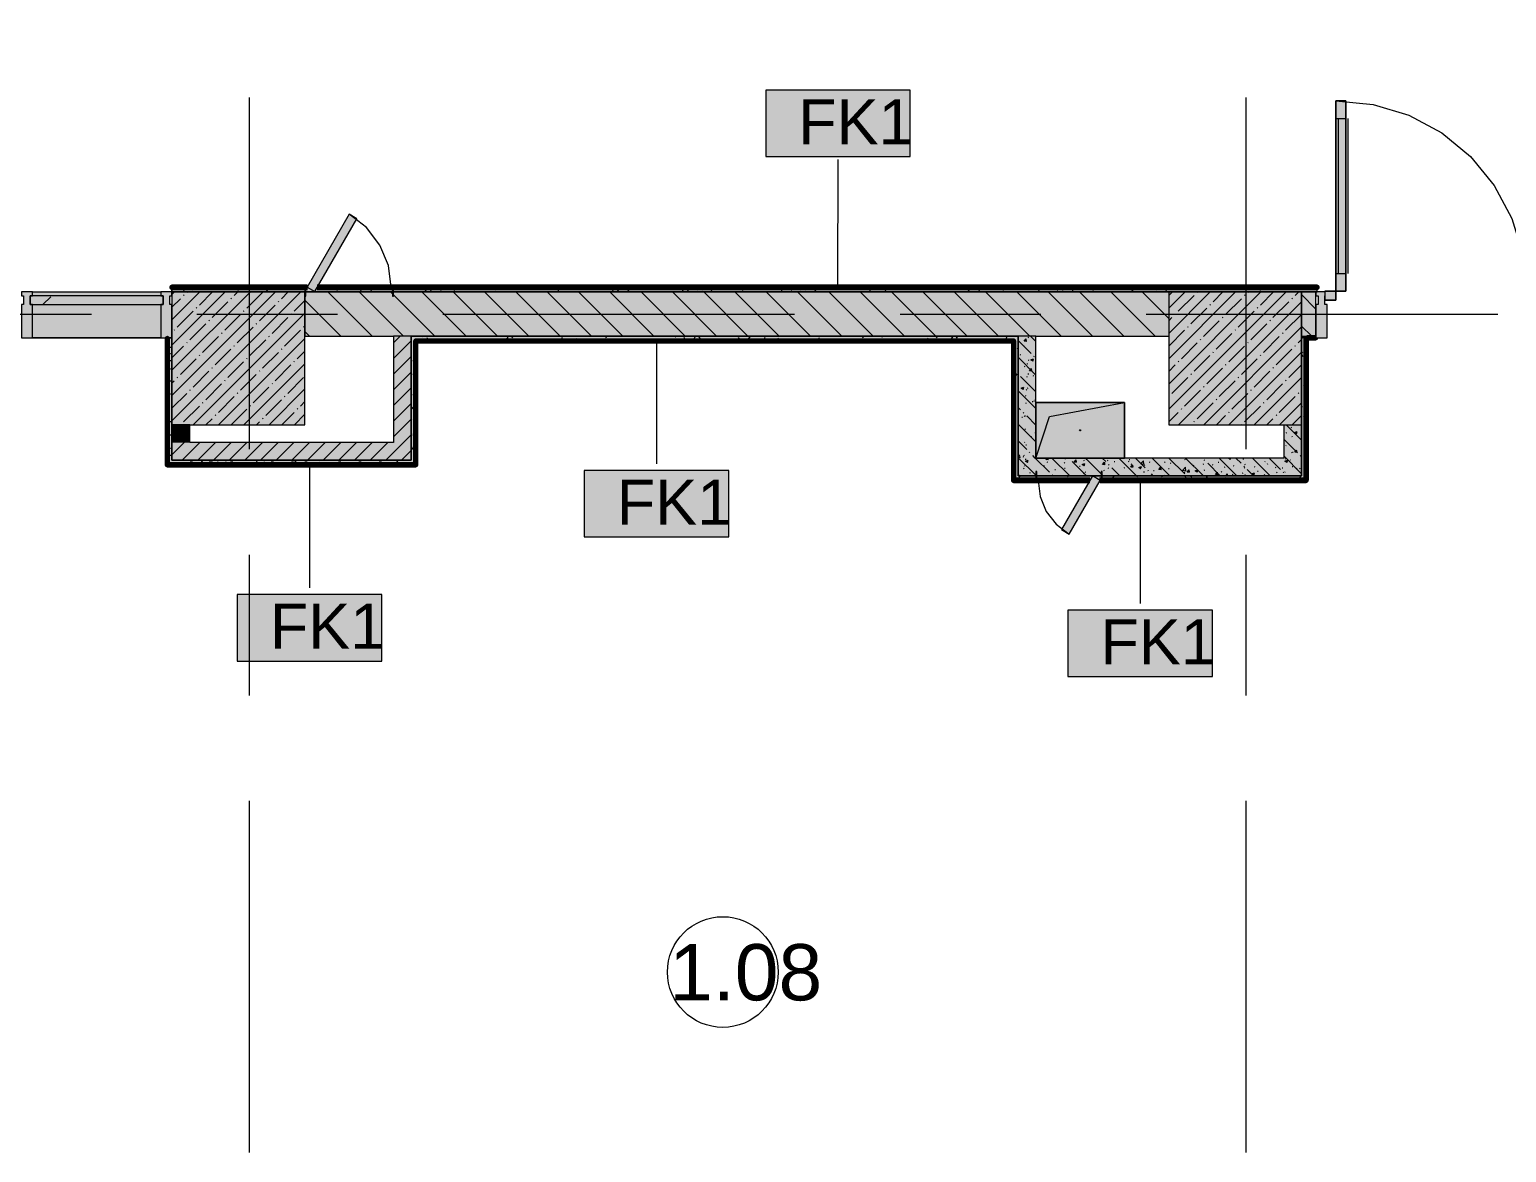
# Model space of a CAD drawing. Header units: millimetres. Extents: x -3817 to 677485, y -22715 to 103890.
# Drawn here: x 7260 to 13928, y 5926 to 10996 of the extents above; entities that cross this region are included whole.
import ezdxf

# ---------------------------------------------------------------- set-up
doc = ezdxf.new("R2010")
doc.units = ezdxf.units.MM
doc.layers.add('PDF _Геометрия', color=7, linetype='Continuous', true_color=0x1d1d1d)
doc.layers.add('PDF _Сплошная заливка', color=7, linetype='Continuous', true_color=0xffffff)
doc.layers.add('PDF _Текст', color=7, linetype='Continuous')
doc.styles.add('PDF GOST-Common', font='arial.ttf')

msp = doc.modelspace()

# ---------------------------------------------------------------- hatches: boundary and pattern name
at = {"layer": 'PDF _Сплошная заливка', "transparency": 33554559}
for color, points in [(1, [(9616.8, 10971.4), (9618.3, 10971.4), (9618.3, 10971.5), (9603.3, 10971.5), (9603.3, 10971.4)]), (1, [(9943.7, 10946.7), (9943.7, 10947.3), (9943.6, 10947.3), (9943.6, 10947.4), (9943.7, 10947.4), (9943.7, 10955.2), (9943.6, 10955.2), (9943.6, 10955.3), (9943.7, 10955.3), (9943.7, 10962.3), (9943.6, 10962.3), (9943.6, 10962.4), (9943.7, 10962.4), (9943.7, 10969.2), (9943.6, 10969.2), (9943.6, 10946.7)]), (1, [(13001.5, 10995.8), (13009.5, 10995.8), (13009.5, 10995.9), (12997.4, 10995.9), (12997.4, 10995.8)]), (1, [(13133, 10971.4), (13146.2, 10971.4), (13146.2, 10971.6), (13122, 10971.6), (13122, 10971.4)]), (256, [(13158.3, 9814.4), (13203.3, 9814.4), (13203.3, 10674.3), (13158.3, 10674.3), (13158.3, 10383.6)]), (256, [(7263.3, 9604.4), (7273.3, 9604.4), (7273.3, 9754.3), (7263.3, 9754.3), (7263.3, 9794.3), (7273.3, 9794.3), (7273.3, 9811.3), (7223.3, 9811.3), (7223.3, 9794.3), (7233.3, 9794.3), (7233.3, 9754.3), (7223.3, 9754.3), (7223.3, 9604.4), (7233.3, 9604.4)]), (256, [(7863.3, 9604.4), (7903.3, 9604.4), (7903.3, 9754.3), (7893.3, 9754.3), (7893.3, 9794.3), (7903.3, 9794.3), (7903.3, 9811.3), (7853.3, 9811.3), (7853.3, 9794.3), (7863.3, 9794.3), (7863.3, 9754.3), (7853.3, 9754.3), (7853.3, 9604.4)]), (256, [(8503.3, 9211.3), (8503.3, 9811.3), (7903.3, 9811.3), (7903.3, 9211.3), (8023.7, 9211.3)]), (256, [(12503.3, 9211.3), (13003.3, 9211.3), (13003.3, 9811.3), (12403.3, 9811.3), (12403.3, 9211.3)]), (256, [(13118.3, 9604.4), (13118.3, 9754.3), (13108.3, 9754.3), (13108.3, 9811.3), (13068.3, 9811.3), (13068.3, 9794.3), (13078.3, 9794.3), (13078.3, 9754.3), (13068.3, 9754.3), (13068.3, 9604.4), (13073.3, 9604.4)]), (256, [(7853.3, 9754.3), (7863.3, 9754.3), (7863.3, 9794.3), (7263.3, 9794.3), (7263.3, 9754.3), (7273.3, 9754.3)]), (256, [(11702.3, 9591.3), (11723.3, 9591.3), (11723.3, 9611.4), (8983.3, 9611.4), (8983.3, 9591.3), (11645.3, 9591.3)]), (256, [(11703.3, 8961.4), (11723.3, 8961.4), (11723.3, 9591.3), (11703.3, 9591.3), (11703.3, 8981.4)]), (256, [(12203.3, 9061.3), (12203.3, 9311.4), (11803.3, 9311.4), (11803.3, 9061.3), (12099.8, 9061.3)]), (256, [(8903.3, 9051.3), (8903.3, 9131.3), (7903.3, 9131.3), (7903.3, 9051.3), (8503.3, 9051.3)]), (256, [(8886.6, 9031.3), (8983.3, 9031.3), (8983.3, 9051.3), (7883.3, 9051.3), (7883.3, 9031.3), (8503.3, 9031.3)]), (256, [(12503.3, 8981.4), (12923.3, 8981.4), (12923.3, 9061.3), (11723.3, 9061.3), (11723.3, 8981.4), (11803.3, 8981.4), (11803.3, 9000.3), (11808.3, 9000.3), (11808.3, 8981.4), (12098.3, 8981.4), (12099.8, 9000.3), (12103.3, 9000.3), (12103.3, 8981.4), (12403.3, 8981.4)]), (256, [(12098.3, 8960.3), (12103.3, 8961.4), (12103.3, 9000.3), (12098.3, 9000.3), (12098.3, 8961.1)])]:
    msp.add_hatch(color=color, dxfattribs=at).paths.add_polyline_path(points)
h = msp.add_hatch(color=1, dxfattribs=at)
h.paths.add_polyline_path([(9856.8, 10944.8), (9856.8, 10951.9), (9856.6, 10951.9), (9856.6, 10944.8)], flags=0)
h.paths.add_polyline_path([(9856.8, 10952), (9856.8, 10959), (9856.6, 10959), (9856.6, 10952)], flags=0)
h.paths.add_polyline_path([(9856.6, 10959.1), (9856.8, 10959.1), (9856.8, 10966), (9856.6, 10966), (9856.6, 10965.4)], flags=0)
h = msp.add_hatch(color=1, dxfattribs=at)
h.paths.add_polyline_path([(9945, 10948.2), (9945.2, 10948.2), (9945.2, 10955.2), (9945, 10955.2)], flags=0)
h.paths.add_polyline_path([(9945, 10955.3), (9945.2, 10955.3), (9945.2, 10962.3), (9945, 10962.3), (9945, 10956.6)], flags=0)
h.paths.add_polyline_path([(9945, 10962.4), (9945.2, 10962.4), (9945.2, 10969.2), (9945, 10969.2), (9945, 10965.4)], flags=0)
h = msp.add_hatch(color=256, dxfattribs=at)
h.paths.add_polyline_path([(7903.3, 9811.9), (8503.3, 9811.9), (8503.3, 9831.8), (7903.3, 9831.8)], flags=0)
h.paths.add_polyline_path([(12503.3, 9811.9), (13073.3, 9811.9), (13073.3, 9831.8), (8903.3, 9831.8), (8903.3, 9811.9), (12403.3, 9811.9)], flags=0)
h.paths.add_polyline_path([(8508.3, 9811.9), (8898.3, 9811.9), (8898.3, 9831.8), (8559, 9831.8), (8547.9, 9812.7), (8513.3, 9831.8), (8508.3, 9831.8)], flags=0)
h = msp.add_hatch(color=256, dxfattribs=at)
h.paths.add_polyline_path([(8508.3, 9611.4), (12403.3, 9611.4), (12403.3, 9811.3), (8903.3, 9811.3), (8903.3, 9792.7), (8898.3, 9792.7), (8898.3, 9811.3), (8508.3, 9809.3), (8508.3, 9808.9)], flags=0)
h.paths.add_polyline_path([(8508.3, 9611.4), (8508.3, 9792.7), (8503.3, 9792.7), (8503.3, 9611.4)], flags=0)
h = msp.add_hatch(color=256, dxfattribs=at)
h.paths.add_polyline_path([(16453.3, 9611.4), (16903.3, 9611.4), (16903.3, 9811.3), (16073.3, 9811.3), (16073.3, 9611.4), (16373.3, 9611.4)], flags=0)
h.paths.add_polyline_path([(14508.3, 9611.4), (14973.3, 9611.4), (14973.3, 9811.3), (14508.3, 9811.3)], flags=0)
h.paths.add_polyline_path([(13068.3, 9611.4), (13068.3, 9811.3), (13003.3, 9811.3), (13003.3, 9611.4)], flags=0)
h = msp.add_hatch(color=256, dxfattribs=at)
h.paths.add_polyline_path([(14418.3, 9774.4), (14468.3, 9774.4), (14468.3, 9814.4), (14418.3, 9814.4), (14418.3, 9807.5)], flags=0)
h.paths.add_polyline_path([(13118.3, 9774.4), (13158.3, 9774.4), (13158.3, 9814.4), (13108.3, 9814.4), (13108.3, 9774.4)], flags=0)
h = msp.add_hatch(color=256, dxfattribs=at)
h.paths.add_polyline_path([(12503.3, 8961.4), (13023.3, 8961.4), (13023.3, 8981.4), (12103.3, 8981.4), (12103.3, 8961.4), (12403.3, 8961.4)], flags=0)
h.paths.add_polyline_path([(11803.3, 8961.4), (11803.3, 8981.4), (11723.3, 8981.4), (11723.3, 8961.4)], flags=0)
h.paths.add_polyline_path([(11808.3, 8961.4), (12047.7, 8961.4), (12058.6, 8980.3), (12093.3, 8961.4), (12098.3, 8961.4), (12098.3, 8981.4), (11808.3, 8981.4), (11808.3, 8962.7)], flags=0)

# ---------------------------------------------------------------- linework, layer by layer
at = {"layer": 'PDF _Геометрия', "color": 253, "lineweight": 9, "true_color": 0xaaaaaa}
for points in [[(8253.3, 9101), (8253.3, 10688.5)], [(12753.3, 9101), (12753.3, 10688.5)], [(13158.3, 9814.4), (13158.3, 10674.3), (13326, 10657.8), (13487.4, 10608.9), (13636.1, 10529.4), (13766.4, 10422.5), (13873.3, 10292.1), (13952.8, 10143.5), (14001.7, 9982.1), (14018.3, 9814.4), (14031.9, 9917.9), (14071.9, 10014.4), (14135.4, 10097.2), (14218.3, 10160.8), (14314.7, 10200.7), (14418.3, 10214.3), (14418.3, 9814.4)], [(13158.3, 10594.3), (13203.3, 10594.3)], [(13168.3, 10594.3), (13168.3, 9894.4)], [(13212.3, 10594.3), (13212.3, 9894.4)], [(8893.3, 9832.7), (8880.3, 9931.1), (8842.4, 10022.7), (8782, 10101.4), (8703.3, 10161.8)], [(13158.3, 9894.4), (13203.3, 9894.4)], [(13108.3, 9811.3), (13108.3, 9814.4), (13158.3, 9814.4), (13158.3, 9774.4), (13108.3, 9774.4)], [(5951.9, 9711.4), (7539.4, 9711.4)], [(8015.6, 9711.4), (8650.6, 9711.4)], [(9126.9, 9711.4), (10714.4, 9711.4)], [(11190.6, 9711.4), (11825.6, 9711.4)], [(12301.9, 9711.4), (13889.4, 9711.4)], [(11813.3, 8960.3), (11822.8, 8887.9), (11850.8, 8820.4), (11895.3, 8762.4), (11953.3, 8717.9)], [(8253.3, 7989.8), (8253.3, 8624.8)], [(12753.3, 7989.8), (12753.3, 8624.8)], [(8253.3, 5926), (8253.3, 7513.5)], [(12753.3, 5926), (12753.3, 7513.5)]]:
    msp.add_lwpolyline(points, dxfattribs=at)
at = {"layer": 'PDF _Геометрия', "color": 7, "lineweight": 9}
for points in [[(11236.8, 10722.8), (10583.7, 10722.8), (10583.7, 10422.8), (11236.8, 10422.8)], [(7853.3, 9794.3), (7273.3, 9794.3), (7273.3, 9811.3), (7853.3, 9811.3)], [(13003.3, 9811.3), (12403.3, 9811.3), (12403.3, 9211.3), (13003.3, 9211.3)], [(7853.3, 9604.4), (7273.3, 9604.4), (7273.3, 9754.3), (7853.3, 9754.3)], [(12203.3, 9311.4), (12203.3, 9061.3), (11803.3, 9061.3), (11803.3, 9311.4)], [(12203.3, 9311.4), (11803.3, 9311.4), (11803.3, 9061.3), (12203.3, 9061.3)], [(10417.7, 9004.9), (9764.5, 9004.9), (9764.5, 8704.9), (10417.7, 8704.9)], [(8851.1, 8444.9), (8198, 8444.9), (8198, 8144.9), (8851.1, 8144.9)], [(12601, 8374.9), (11947.9, 8374.9), (11947.9, 8074.9), (12601, 8074.9)]]:
    msp.add_lwpolyline(points, close=True, dxfattribs=at)
at = {"layer": 'PDF _Геометрия', "color": 253, "lineweight": 9, "true_color": 0xaaaaaa}
for points in [[(13203.3, 9814.4), (13158.3, 9814.4), (13158.3, 10674.3), (13203.3, 10674.3), (13203.3, 9814.4), (13203.3, 10674.3), (13158.3, 10674.3), (13158.3, 9814.4)], [(13158.3, 9814.4), (13158.3, 9774.4), (13108.3, 9774.4), (13158.3, 9774.4), (13158.3, 9814.4), (13108.3, 9814.4), (13108.3, 9811.3), (13108.3, 9814.4)]]:
    msp.add_lwpolyline(points, close=True, dxfattribs=at)
at = {"layer": 'PDF _Геометрия', "color": 7, "lineweight": 9}
for points in [[(10910.2, 9832.1), (10910.3, 10408.9)], [(7273.3, 9811.3), (7853.3, 9811.3)], [(8503.3, 9811.3), (7903.3, 9811.3), (7903.3, 9211.3), (8503.3, 9211.3), (8503.3, 9811.3)], [(7320.6, 9754.3), (7355.8, 9789.5)], [(7273.3, 9604.4), (7853.3, 9604.4)], [(8983.3, 9611.4), (8903.3, 9611.4)], [(11803.3, 9611.4), (11723.3, 9611.4)], [(9003.3, 9591.3), (11702.3, 9591.3)], [(9003.3, 9031.3), (9003.3, 9590.3)], [(10091.1, 9590.9), (10091.1, 9035)], [(11703.3, 9591.3), (11703.3, 9578.3), (11703.3, 8961.4)], [(11803.3, 9061.3), (11865.8, 9248.9), (12203.3, 9311.4)], [(8524.5, 9030.8), (8524.5, 8475)], [(12274.5, 8960.8), (12274.5, 8405)]]:
    msp.add_lwpolyline(points, dxfattribs=at)
at = {"layer": 'PDF _Геометрия', "color": 253, "lineweight": 13, "true_color": 0xaaaaaa}
for points in [[(8703.3, 10161.8), (8513.3, 9832.7), (8547.9, 9812.7), (8737.9, 10141.8)], [(8508.3, 9792.7), (8508.3, 9832.7), (8503.3, 9832.7), (8503.3, 9792.7)], [(8898.3, 9792.7), (8903.3, 9792.7), (8903.3, 9832.7), (8898.3, 9832.7)], [(13158.3, 9814.4), (13108.3, 9814.4), (13108.3, 9774.4), (13158.3, 9774.4)], [(11808.3, 9000.3), (11803.3, 9000.3), (11803.3, 8960.3), (11808.3, 8960.3)], [(11953.3, 8717.9), (12093.3, 8960.3), (12058.6, 8980.3), (11918.6, 8737.9)], [(12098.3, 9000.3), (12098.3, 8960.3), (12103.3, 8960.3), (12103.3, 9000.3)]]:
    msp.add_lwpolyline(points, close=True, dxfattribs=at)
at = {"layer": 'PDF _Геометрия', "color": 7, "lineweight": 20}
for points in [[(7223.3, 9794.3), (7233.3, 9794.3), (7233.3, 9754.3), (7223.3, 9754.3), (7223.3, 9604.4), (7273.3, 9604.4), (7273.3, 9754.3), (7263.3, 9754.3), (7263.3, 9794.3), (7273.3, 9794.3), (7273.3, 9811.3), (7223.3, 9811.3)], [(7863.3, 9794.3), (7863.3, 9754.3), (7853.3, 9754.3), (7853.3, 9604.4), (7903.3, 9604.4), (7903.3, 9754.3), (7893.3, 9754.3), (7893.3, 9794.3), (7903.3, 9794.3), (7903.3, 9811.3), (7853.3, 9811.3), (7853.3, 9794.3)], [(7863.3, 9794.3), (7263.3, 9794.3), (7263.3, 9754.3), (7863.3, 9754.3)]]:
    msp.add_lwpolyline(points, close=True, dxfattribs=at)
at = {"layer": 'PDF _Геометрия', "color": 231, "lineweight": 70, "true_color": 0xff80c0}
for points in [[(8513.3, 9832.7), (7903.3, 9832.7), (7903.3, 9831.7), (8503.3, 9831.7)], [(8508.3, 9831.7), (8515, 9831.7)], [(8558.9, 9831.7), (8898.3, 9831.7)], [(8903.3, 9831.7), (13073.3, 9831.6), (13073.3, 9832.6), (8559.5, 9832.7)], [(9003.3, 9031.3), (7883.3, 9031.3), (7883.3, 9601.3), (7882.3, 9601.3), (7882.3, 9031.3), (7882.3, 9030.4), (9003.3, 9030.4), (9004.3, 9030.4), (9004.3, 9590.3), (11702.3, 9590.3), (11702.3, 8961.4), (11702.3, 8960.3), (12047.1, 8960.3)], [(12093.3, 8960.3), (13023.3, 8960.3), (13024.3, 8960.3), (13024.3, 9601.3), (13023.3, 9601.3), (13023.3, 8961.4), (12103.3, 8961.4)], [(11803.3, 8961.4), (11703.3, 8961.4)], [(12047.7, 8961.4), (11808.3, 8961.4)], [(12098.3, 8961.4), (12091.5, 8961.4)]]:
    msp.add_lwpolyline(points, dxfattribs=at)
at = {"layer": 'PDF _Геометрия', "color": 9, "lineweight": 9, "true_color": 0xc0c0c0}
for points in [[(8503.3, 9831.8), (7903.3, 9831.8), (7903.3, 9811.9), (8503.3, 9811.9)], [(7903.3, 9811.9), (7903.3, 9831.8)], [(8514.8, 9831.8), (8508.3, 9831.8)], [(8508.3, 9811.9), (8898.3, 9811.9)], [(8898.3, 9811.3), (8508.3, 9811.3)], [(8898.3, 9831.8), (8559, 9831.8)], [(8903.3, 9811.9), (13073.3, 9811.9), (13073.3, 9831.8), (8903.3, 9831.8)], [(12503.3, 9811.3), (8903.3, 9811.3)], [(8503.3, 9792.7), (8503.3, 9611.4), (8903.3, 9611.4), (8903.3, 9131.3), (7983.3, 9131.3), (7983.3, 9211.3), (7903.3, 9211.3), (7903.3, 9131.3), (7903.3, 9051.3), (8903.3, 9051.3), (8983.3, 9051.3), (8983.3, 9591.3), (8983.3, 9611.4), (11723.3, 9611.4), (11723.3, 9591.3), (11723.3, 8981.4), (11803.3, 8981.4), (11723.3, 8981.4), (11723.3, 9061.3), (11723.3, 9611.4), (8983.3, 9611.4), (8983.3, 9051.3), (7903.3, 9051.3), (7903.3, 9604.4), (7883.3, 9604.4), (7883.3, 9051.3), (7883.3, 9031.3), (8983.3, 9031.3), (9003.3, 9031.3)], [(12923.3, 9211.3), (12923.3, 9061.3), (11803.3, 9061.3), (11803.3, 9611.4), (12403.3, 9611.4)], [(12103.3, 8961.4), (13023.3, 8961.4), (13023.3, 8981.4), (13023.3, 9604.4), (13003.3, 9604.4), (13003.3, 8981.4), (12103.3, 8981.4), (12923.3, 8981.4), (13003.3, 8981.4), (13003.3, 9311.4)], [(11703.3, 8961.4), (11723.3, 8961.4), (11803.3, 8961.4)], [(11808.3, 8961.4), (12047.7, 8961.4)], [(12091.5, 8961.4), (12098.3, 8961.4)]]:
    msp.add_lwpolyline(points, dxfattribs=at)
at = {"layer": 'PDF _Геометрия', "lineweight": 9}
for points in [[(7903.3, 9799.4), (7915.2, 9811.3)], [(7903.3, 9685.4), (8029.2, 9811.3)], [(7903.3, 9571.4), (8143.3, 9811.3)], [(7903.3, 9457.3), (8257.3, 9811.3)], [(7903.3, 9343.3), (8371.4, 9811.3)], [(7903.3, 9229.2), (8485.4, 9811.3)], [(7970.1, 9809.3), (7972.2, 9811.3)], [(8027.1, 9752.2), (8086.2, 9811.3)], [(8183.9, 9795), (8200.3, 9811.3)], [(8241, 9738), (8312.2, 9809.3)], [(8397.8, 9780.7), (8428.4, 9811.3)], [(8806.7, 9611.4), (8606.7, 9811.3)], [(8948.1, 9611.4), (8748.1, 9811.3)], [(8898.3, 9802.7), (8889.6, 9811.3)], [(9231, 9611.4), (9031, 9811.3)], [(9372.4, 9611.4), (9172.4, 9811.3)], [(9513.8, 9611.4), (9313.8, 9811.3)], [(9655.2, 9611.4), (9455.2, 9811.3)], [(9796.7, 9611.4), (9596.7, 9811.3)], [(9938.1, 9611.4), (9738.1, 9811.3)], [(10079.5, 9611.4), (9879.5, 9811.3)], [(10220.9, 9611.4), (10020.9, 9811.3)], [(10362.4, 9611.4), (10162.4, 9811.3)], [(10503.8, 9611.4), (10303.8, 9811.3)], [(10645.2, 9611.4), (10445.2, 9811.3)], [(10786.6, 9611.4), (10586.6, 9811.3)], [(10928, 9611.4), (10728, 9811.3)], [(11069.5, 9611.4), (10869.5, 9811.3)], [(11210.9, 9611.4), (11010.9, 9811.3)], [(11352.3, 9611.4), (11152.3, 9811.3)], [(11493.7, 9611.4), (11293.7, 9811.3)], [(11635.1, 9611.4), (11435.1, 9811.3)], [(11776.6, 9611.4), (11576.6, 9811.3)], [(11918, 9611.4), (11718, 9811.3)], [(12059.4, 9611.4), (11859.4, 9811.3)], [(12200.8, 9611.4), (12000.8, 9811.3)], [(12342.3, 9611.4), (12142.3, 9811.3)], [(12403.3, 9691.8), (12283.7, 9811.3)], [(12403.3, 9737.5), (12477.1, 9811.3)], [(12403.3, 9623.4), (12591.2, 9811.3)], [(12403.3, 9509.4), (12705.2, 9811.3)], [(12403.3, 9395.3), (12819.3, 9811.3)], [(12403.3, 9281.3), (12933.3, 9811.3)], [(12403.3, 9794.5), (12420.1, 9811.3)], [(12532.1, 9809.3), (12534.2, 9811.3)], [(12603.4, 9766.5), (12648.2, 9811.3)], [(12760.2, 9809.3), (12762.3, 9811.3)], [(12817.2, 9752.2), (12876.3, 9811.3)], [(12974, 9795), (12990.4, 9811.3)], [(7903.3, 9742.4), (7941.6, 9780.7)], [(7955.8, 9795), (7958.2, 9797.4)], [(8012.9, 9738), (8015.2, 9740.4)], [(8084.2, 9695.2), (8155.4, 9766.5)], [(8169.7, 9780.7), (8172.1, 9783.1)], [(8298, 9681), (8369.3, 9752.2)], [(8383.5, 9766.5), (8385.9, 9768.9)], [(8454.8, 9723.7), (8503.3, 9772.2)], [(8665.3, 9611.4), (8503.3, 9773.4)], [(9089.6, 9611.4), (8903.3, 9797.7)], [(12446.5, 9723.7), (12517.8, 9795)], [(12447.4, 9211.3), (13003.3, 9767.2)], [(12503.6, 9666.7), (12574.8, 9738)], [(12589.1, 9752.2), (12591.5, 9754.6)], [(12660.4, 9709.5), (12731.7, 9780.7)], [(12745.9, 9795), (12748.3, 9797.4)], [(12802.9, 9738), (12805.3, 9740.4)], [(12874.2, 9695.2), (12945.5, 9766.5)], [(12959.8, 9780.7), (12962.1, 9783.1)], [(13068.3, 9733.9), (13003.3, 9798.9)], [(7927.3, 9652.4), (7998.6, 9723.7)], [(7999.5, 9211.3), (8503.3, 9715.2)], [(8069.9, 9681), (8072.3, 9683.3)], [(8141.2, 9638.2), (8212.5, 9709.5)], [(8226.7, 9723.7), (8229.1, 9726.1)], [(8283.7, 9666.7), (8286.1, 9669.1)], [(8355, 9623.9), (8426.3, 9695.2)], [(8440.6, 9709.5), (8442.9, 9711.8)], [(12403.3, 9680.5), (12418, 9695.2)], [(12432.3, 9709.5), (12434.6, 9711.8)], [(12560.6, 9609.7), (12631.9, 9681)], [(12646.1, 9695.2), (12648.5, 9697.6)], [(12717.4, 9652.4), (12788.7, 9723.7)], [(12860, 9681), (12862.3, 9683.3)], [(12931.2, 9638.2), (13002.5, 9709.5)], [(7913.1, 9638.2), (7915.4, 9640.6)], [(7984.4, 9595.4), (8055.6, 9666.7)], [(8041.4, 9538.4), (8112.7, 9609.7)], [(8126.9, 9623.9), (8129.3, 9626.3)], [(8198.2, 9581.2), (8269.5, 9652.4)], [(8340.8, 9609.7), (8343.1, 9612)], [(8412, 9566.9), (8483.3, 9638.2)], [(8497.6, 9652.4), (8499.9, 9654.8)], [(8523.9, 9611.4), (8503.3, 9632)], [(8903.3, 9581.4), (8933.2, 9611.4)], [(12403.8, 9566.9), (12475, 9638.2)], [(12489.3, 9652.4), (12491.7, 9654.8)], [(12561.4, 9211.3), (13003.3, 9653.2)], [(12617.6, 9552.7), (12688.9, 9623.9)], [(12703.1, 9638.2), (12705.5, 9640.6)], [(12774.4, 9595.4), (12845.7, 9666.7)], [(12831.4, 9538.4), (12902.7, 9609.7)], [(12917, 9623.9), (12919.4, 9626.3)], [(13049.4, 9611.4), (13003.3, 9657.4)], [(7903.3, 9514.3), (7955.8, 9566.9)], [(7970.1, 9581.2), (7972.5, 9583.5)], [(8098.4, 9481.4), (8169.7, 9552.7)], [(8113.5, 9211.3), (8503.3, 9601.1)], [(8183.9, 9566.9), (8186.3, 9569.3)], [(8255.2, 9524.1), (8326.5, 9595.4)], [(8312.2, 9467.1), (8383.5, 9538.4)], [(8397.8, 9552.7), (8400.2, 9555)], [(8469.1, 9509.9), (8503.3, 9544.1)], [(8903.3, 9510.7), (8983.3, 9590.7)], [(12460.8, 9509.9), (12532.1, 9581.2)], [(12546.3, 9595.4), (12548.7, 9597.8)], [(12603.4, 9538.4), (12605.7, 9540.8)], [(12674.6, 9495.6), (12745.9, 9566.9)], [(12675.5, 9211.3), (13003.3, 9539.1)], [(12760.2, 9581.2), (12762.5, 9583.5)], [(12888.5, 9481.4), (12959.8, 9552.7)], [(12974, 9566.9), (12976.4, 9569.3)], [(12988.3, 9581.2), (13003.3, 9596.2)], [(7941.6, 9438.6), (8012.9, 9509.9)], [(8027.1, 9524.1), (8029.5, 9526.5)], [(8084.2, 9467.1), (8086.5, 9469.5)], [(8155.4, 9424.3), (8226.7, 9495.6)], [(8227.6, 9211.3), (8503.3, 9487.1)], [(8241, 9509.9), (8243.3, 9512.3)], [(8369.3, 9410.1), (8440.6, 9481.4)], [(8454.8, 9495.6), (8457.2, 9498)], [(8903.3, 9440), (8983.3, 9520)], [(12403.3, 9452.4), (12432.3, 9481.4)], [(12446.5, 9495.6), (12448.9, 9498)], [(12517.8, 9452.9), (12589.1, 9524.1)], [(12660.4, 9481.4), (12662.7, 9483.7)], [(12731.7, 9438.6), (12802.9, 9509.9)], [(12817.2, 9524.1), (12819.6, 9526.5)], [(12874.2, 9467.1), (12876.6, 9469.5)], [(12945.5, 9424.3), (13003.3, 9482.1)], [(7903.3, 9400.3), (7913.1, 9410.1)], [(7927.3, 9424.3), (7929.7, 9426.7)], [(7998.6, 9381.6), (8069.9, 9452.9)], [(8141.2, 9410.1), (8143.5, 9412.5)], [(8212.5, 9367.3), (8283.7, 9438.6)], [(8298, 9452.9), (8300.4, 9455.2)], [(8426.3, 9353.1), (8497.6, 9424.3)], [(8903.3, 9369.3), (8983.3, 9449.3)], [(12418, 9353.1), (12489.3, 9424.3)], [(12503.6, 9438.6), (12505.9, 9441)], [(12574.8, 9395.8), (12646.1, 9467.1)], [(12631.9, 9338.8), (12703.1, 9410.1)], [(12717.4, 9424.3), (12719.8, 9426.7)], [(12788.7, 9381.6), (12860, 9452.9)], [(12789.5, 9211.3), (13003.3, 9425.1)], [(12931.2, 9410.1), (12933.6, 9412.5)], [(7903.3, 9286.2), (7970.1, 9353.1)], [(7984.4, 9367.3), (7986.7, 9369.7)], [(8055.6, 9324.6), (8126.9, 9395.8)], [(8112.7, 9267.5), (8183.9, 9338.8)], [(8198.2, 9353.1), (8200.6, 9355.4)], [(8269.5, 9310.3), (8340.8, 9381.6)], [(8341.6, 9211.3), (8503.3, 9373)], [(8355, 9395.8), (8357.4, 9398.2)], [(8412, 9338.8), (8414.4, 9341.2)], [(8903.3, 9298.6), (8983.3, 9378.6)], [(12403.8, 9338.8), (12406.1, 9341.2)], [(12475, 9296), (12546.3, 9367.3)], [(12560.6, 9381.6), (12563, 9383.9)], [(12688.9, 9281.8), (12760.2, 9353.1)], [(12774.4, 9367.3), (12776.8, 9369.7)], [(12845.7, 9324.6), (12917, 9395.8)], [(12902.7, 9267.5), (12974, 9338.8)], [(12988.3, 9353.1), (12990.6, 9355.4)], [(13002.5, 9367.3), (13003.3, 9368.1)], [(7955.8, 9224.8), (8027.1, 9296)], [(8041.4, 9310.3), (8043.8, 9312.7)], [(8170.5, 9211.3), (8241, 9281.8)], [(8255.2, 9296), (8257.6, 9298.4)], [(8326.5, 9253.3), (8397.8, 9324.6)], [(8469.1, 9281.8), (8471.4, 9284.2)], [(8483.3, 9296), (8503.3, 9316)], [(8903.3, 9227.8), (8983.3, 9307.8)], [(12460.8, 9281.8), (12463.2, 9284.2)], [(12532.1, 9239), (12603.4, 9310.3)], [(12617.6, 9324.6), (12620, 9326.9)], [(12674.6, 9267.5), (12677, 9269.9)], [(12745.9, 9224.8), (12817.2, 9296)], [(12831.4, 9310.3), (12833.8, 9312.7)], [(12903.6, 9211.3), (13003.3, 9311)], [(7903.3, 9147.1), (7967.5, 9211.3)], [(7942.4, 9211.3), (7944, 9212.9)], [(8056.5, 9211.3), (8084.2, 9239)], [(8098.4, 9253.3), (8100.8, 9255.6)], [(8284.6, 9211.3), (8298, 9224.8)], [(8312.2, 9239), (8314.6, 9241.4)], [(8398.6, 9211.3), (8454.8, 9267.5)], [(8455.7, 9211.3), (8503.3, 9259)], [(8903.3, 9157.1), (8983.3, 9237.1)], [(12403.3, 9224.3), (12446.5, 9267.5)], [(12517.8, 9224.8), (12520.2, 9227.1)], [(12618.5, 9211.3), (12660.4, 9253.3)], [(12732.5, 9211.3), (12734, 9212.9)], [(12846.6, 9211.3), (12874.2, 9239)], [(12888.5, 9253.3), (12890.8, 9255.6)], [(12960.6, 9211.3), (13003.3, 9254)], [(7903.3, 9076.4), (7958.2, 9131.3), (7983.3, 9156.4)], [(8868.2, 9051.3), (8903.3, 9086.4), (8983.3, 9166.4)], [(7948.9, 9051.3), (8028.9, 9131.3)], [(8019.7, 9051.3), (8099.7, 9131.3)], [(8090.4, 9051.3), (8170.4, 9131.3)], [(8161.1, 9051.3), (8241.1, 9131.3)], [(8231.8, 9051.3), (8311.8, 9131.3)], [(8302.5, 9051.3), (8382.5, 9131.3)], [(8373.2, 9051.3), (8453.2, 9131.3)], [(8443.9, 9051.3), (8523.9, 9131.3)], [(8514.6, 9051.3), (8594.6, 9131.3)], [(8585.3, 9051.3), (8665.3, 9131.3)], [(8656.1, 9051.3), (8736.1, 9131.3)], [(8726.8, 9051.3), (8806.8, 9131.3)], [(8797.5, 9051.3), (8877.5, 9131.3)], [(8938.9, 9051.3), (8983.3, 9095.7)]]:
    msp.add_lwpolyline(points, dxfattribs=at)
at = {"layer": 'PDF _Геометрия', "color": 253, "lineweight": 9, "true_color": 0x9b9b9b}
for points in [[(7957, 9817.2), (7954, 9811.9)], [(7998.7, 9828.3), (7993.6, 9819.6)], [(8035.9, 9831.8), (8035.3, 9830.8)], [(8106.3, 9831.8), (8103.3, 9826.7)], [(8185.5, 9829.2), (8184, 9831.8)], [(8202.8, 9816.1), (8200.3, 9811.9)], [(8270.8, 9812), (8270.7, 9811.9)], [(8295.2, 9822.1), (8290.2, 9830.9)], [(8336.3, 9811.9), (8331.8, 9819.7)], [(8352.7, 9831.8), (8349, 9825.6)], [(8422.1, 9830.2), (8417.1, 9821.5)], [(8431.3, 9830.3), (8430.4, 9831.8)], [(8609, 9827.3), (8606.3, 9831.8)], [(8650.6, 9816.2), (8645.6, 9824.9)], [(8718.6, 9820.2), (8713.6, 9829)], [(8758.7, 9811.9), (8755.2, 9817.8)], [(8803.9, 9820.9), (8798.9, 9812.2)], [(8845.4, 9831.8), (8840.5, 9823.4)], [(8896.3, 9817.3), (8891.3, 9826)], [(8951, 9831.8), (8950.2, 9830.5)], [(9049.6, 9819.9), (9045, 9811.9)], [(9074, 9814.3), (9069, 9823)], [(9117.7, 9815.8), (9115.4, 9811.9)], [(9181, 9811.9), (9178.7, 9815.9)], [(9197.3, 9831.8), (9195.9, 9829.4)], [(9267.7, 9831.8), (9263.9, 9825.3)], [(9357, 9811.9), (9356.4, 9812.9)], [(9363.4, 9814.7), (9361.8, 9811.9)], [(9455.8, 9823.5), (9451, 9831.8)], [(9650.8, 9824.7), (9645.7, 9816)], [(9690.1, 9831.8), (9687.4, 9827.2)], [(9769.6, 9828.7), (9767.8, 9831.8)], [(9854.9, 9812.5), (9854.5, 9811.9)], [(9879.3, 9821.6), (9874.2, 9830.3)], [(9896.5, 9823.6), (9891.5, 9814.9)], [(9920.1, 9811.9), (9915.9, 9819.2)], [(9964.5, 9819.6), (9960.1, 9811.9)], [(10015.3, 9829.8), (10014.2, 9831.8)], [(10112.4, 9831.8), (10110.8, 9829.1)], [(10193, 9826.8), (10190.1, 9831.8)], [(10210.3, 9818.5), (10206.5, 9811.9)], [(10234.7, 9815.7), (10229.7, 9824.4)], [(10278.3, 9814.4), (10276.9, 9811.9)], [(10302.7, 9819.7), (10297.7, 9828.4)], [(10342.5, 9811.9), (10339.3, 9817.3)], [(10480.4, 9816.7), (10475.4, 9825.5)], [(10497.7, 9828.5), (10492.6, 9819.8)], [(10534.8, 9831.8), (10534.3, 9831)], [(10658.1, 9813.8), (10653.1, 9822.5)], [(10701.8, 9816.3), (10699.2, 9811.9)], [(10743.4, 9827.4), (10738.4, 9818.7)], [(10764.8, 9811.9), (10762.8, 9815.4)], [(10811.4, 9823.3), (10806.4, 9814.6)], [(10940.8, 9811.9), (10940.5, 9812.4)], [(11039.9, 9823), (11034.9, 9831.7)], [(11057.2, 9822.3), (11052.1, 9813.5)], [(11125.2, 9818.2), (11121.5, 9811.9)], [(11344.3, 9831.8), (11339.5, 9823.6)], [(11353.7, 9828.2), (11351.6, 9831.8)], [(11463.4, 9821.1), (11458.3, 9829.8)], [(11503.9, 9811.9), (11500, 9818.7)], [(11548.6, 9820.1), (11543.9, 9811.9)], [(11590.3, 9831.2), (11585.2, 9822.5)], [(11599.4, 9829.3), (11597.9, 9831.8)], [(11658.3, 9827.1), (11653.3, 9818.4)], [(11777.1, 9826.3), (11773.9, 9831.8)], [(11818.8, 9815.1), (11813.7, 9823.9)], [(11886.8, 9819.2), (11881.8, 9827.9)], [(11904, 9826), (11899, 9817.3)], [(11926.3, 9811.9), (11923.4, 9816.8)], [(11972.1, 9822), (11967, 9813.3)], [(12064.5, 9816.2), (12059.5, 9825)], [(12188.9, 9831.8), (12186.4, 9827.4)], [(12242.2, 9813.3), (12237.2, 9822)], [(12348.6, 9811.9), (12346.8, 9814.9)], [(12353.9, 9812.7), (12353.4, 9811.9)], [(12395.5, 9823.9), (12390.5, 9815.1)], [(12435.3, 9831.8), (12432.1, 9826.3)], [(12505.2, 9830.9), (12500.1, 9822.2)], [(12524.6, 9811.9), (12524.5, 9811.9)], [(12624, 9822.5), (12619, 9831.2)], [(12750.9, 9829.8), (12745.9, 9821.1)], [(12818.9, 9825.8), (12813.9, 9817)], [(12937.8, 9827.7), (12935.4, 9831.8)], [(13005.8, 9831.8), (13005.8, 9831.8)], [(13033.6, 9831.8), (13033.2, 9831.2)], [(13047.4, 9820.6), (13042.4, 9829.3)], [(9034.8, 9611.4), (9032.4, 9607)], [(9059.9, 9594.9), (9054.9, 9603.6)], [(9419.2, 9606.5), (9414.2, 9597.8)], [(9441.7, 9604.2), (9437.6, 9611.4)], [(9457.2, 9611.4), (9455.8, 9608.9)], [(9664.9, 9605.4), (9659.9, 9596.7)], [(9755.5, 9609.4), (9754.3, 9611.4)], [(9865.1, 9602.3), (9860.1, 9611)], [(9879.5, 9611.4), (9879.2, 9610.8)], [(10001.2, 9610.5), (10000.7, 9611.4)], [(10178.9, 9607.5), (10176.7, 9611.4)], [(10220.5, 9596.3), (10215.5, 9605)], [(10266.1, 9610.3), (10261, 9601.6)], [(10288.6, 9600.4), (10283.5, 9609.1)], [(10466.3, 9597.4), (10461.2, 9606.1)], [(10511.8, 9609.2), (10506.8, 9600.5)], [(10579.8, 9605.1), (10574.8, 9596.4)], [(10644, 9594.4), (10638.9, 9603.1)], [(10825.6, 9604), (10820.5, 9595.3)], [(11025.8, 9603.7), (11021.3, 9611.4)], [(11111.4, 9611.4), (11107.9, 9605.4)], [(11339.5, 9608.9), (11338.1, 9611.4)], [(11357.7, 9611.4), (11353.6, 9604.3)], [(11426.7, 9608.9), (11421.7, 9600.2)], [(11449.2, 9601.8), (11444.2, 9610.5)], [(11585.3, 9610), (11584.5, 9611.4)], [(11672.4, 9607.8), (11667.4, 9599.1)], [(13007.9, 9604.4), (13005.8, 9600.7)], [(7887.9, 9575.5), (7883.3, 9567.5)], [(7893.7, 9561.8), (7903.3, 9561.8)], [(9097.2, 9591.3), (9096.5, 9592.5)], [(9131.8, 9596.4), (9128.9, 9591.3)], [(9167.5, 9591.3), (9164.5, 9596.6)], [(9199.8, 9592.3), (9199.3, 9591.3)], [(9343.5, 9591.3), (9342.2, 9593.6)], [(9623.3, 9594.2), (9621.6, 9591.3)], [(9733, 9601.3), (9727.9, 9592.6)], [(9906.6, 9591.3), (9901.7, 9599.8)], [(9978.7, 9600.2), (9973.7, 9591.5)], [(10046.7, 9596.1), (10044, 9591.3)], [(10329, 9591.3), (10325.2, 9598)], [(10470.2, 9598), (10466.3, 9591.3)], [(10680.9, 9591.3), (10680.6, 9592)], [(10751.3, 9591.3), (10748.6, 9596.1)], [(10893.6, 9599.9), (10888.6, 9591.3)], [(10927.3, 9591.3), (10926.3, 9593.1)], [(11317, 9601.8), (11312, 9593.1)], [(11490.4, 9591.3), (11485.8, 9599.3)], [(11723.3, 9553.8), (11720.4, 9558.8)], [(13006.7, 9541.4), (13003.3, 9535.4)], [(7893.7, 9500.9), (7903.3, 9500.9)], [(7903.3, 9525.6), (7898.3, 9534.2)], [(8991, 9500.9), (9001.1, 9500.9)], [(9002.8, 9494.9), (8997.8, 9486.2)], [(11705.9, 9482.9), (11703.3, 9478.3)], [(11703.7, 9470.4), (11713.8, 9470.4)], [(13011, 9518), (13006, 9526.7)], [(13017.9, 9499.7), (13012.8, 9491)], [(13014.4, 9500.9), (13023.3, 9500.9)], [(7895, 9465.8), (7889.9, 9457.1)], [(7893.7, 9409.4), (7903.3, 9409.4)], [(8991, 9439.9), (9001.1, 9439.9)], [(9000, 9454.8), (8995, 9463.5)], [(11717.1, 9441.3), (11712, 9432.5)], [(13014.4, 9439.9), (13023.3, 9439.9)], [(7890.9, 9397.8), (7885.9, 9389.1)], [(7902, 9356.2), (7897, 9347.5)], [(8991, 9348.5), (9001.1, 9348.5)], [(11703.7, 9379), (11713.8, 9379)], [(11711.3, 9330.7), (11706.3, 9339.5)], [(11723.3, 9391), (11723.2, 9390.9)], [(13019.1, 9381.9), (13014.1, 9390.6)], [(13014.4, 9348.5), (13023.3, 9348.5)], [(7889.2, 9306.2), (7884.2, 9314.9)], [(8990.6, 9290.8), (8985.5, 9282.1)], [(9003.3, 9327.3), (9003.2, 9327.4)], [(13005.6, 9295.6), (13003.3, 9291.6)], [(7893.7, 9226.5), (7903.3, 9226.5)], [(8985.9, 9235.4), (8983.3, 9240)], [(11703.7, 9257), (11713.8, 9257)], [(13016.8, 9254), (13011.7, 9245.3)], [(13023.3, 9204.3), (13022.9, 9203.7)], [(7889.8, 9152.1), (7884.8, 9143.4)], [(7893.7, 9165.6), (7903.3, 9165.6)], [(8991, 9165.6), (9001.1, 9165.6)], [(8997.6, 9181.2), (8992.6, 9172.4)], [(13005, 9162.6), (13003.3, 9165.6)], [(13014.4, 9165.6), (13023.3, 9165.6)], [(7893.7, 9074.1), (7903.3, 9074.1)], [(7901, 9110.4), (7895.9, 9101.7)], [(8993.6, 9113.1), (8988.5, 9104.4)], [(8994, 9099.4), (8989, 9108.1)], [(8991, 9104.6), (9001.1, 9104.6)], [(9003.3, 9069), (8999.7, 9062.8)], [(11703.7, 9135.1), (11713.8, 9135.1)], [(13014.4, 9104.6), (13023.3, 9104.6)], [(7985.2, 9043.7), (7995.2, 9043.7)], [(8041.6, 9042.2), (8036.6, 9050.9)], [(8074.6, 9045.4), (8069.5, 9036.7)], [(8076.6, 9043.7), (8086.7, 9043.7)], [(8109.6, 9046.3), (8106.7, 9051.3)], [(8113.2, 9051.3), (8111.2, 9047.8)], [(8151.3, 9035.1), (8146.2, 9043.8)], [(8168.1, 9043.7), (8178.1, 9043.7)], [(8188.6, 9031.3), (8187.9, 9032.7)], [(8278.7, 9033.1), (8277.6, 9031.3)], [(8287.3, 9043.3), (8282.7, 9051.3)], [(8320.3, 9044.3), (8315.3, 9035.6)], [(8350.9, 9043.7), (8361, 9043.7)], [(8388.3, 9040.2), (8383.3, 9031.5)], [(8442.4, 9043.7), (8452.4, 9043.7)], [(8465, 9040.3), (8460, 9049)], [(8505.4, 9031.3), (8501.6, 9037.9)], [(8503.3, 9043.7), (8513.4, 9043.7)], [(8535.6, 9051.3), (8534.6, 9049.7)], [(8574.7, 9033.2), (8569.7, 9041.9)], [(8634.1, 9039.1), (8629.6, 9031.3)], [(8655.7, 9043.7), (8665.8, 9043.7)], [(8702.1, 9035), (8700, 9031.3)], [(8747.2, 9043.7), (8757.2, 9043.7)], [(8751.8, 9031.3), (8747.4, 9039)], [(8838.6, 9043.7), (8848.7, 9043.7)], [(8846.8, 9049.6), (8845.8, 9051.3)], [(8921.4, 9049.2), (8916.4, 9040.5)], [(8927.7, 9031.3), (8925.1, 9036)], [(11707.8, 9059.5), (11703.3, 9051.6)], [(11703.7, 9043.7), (11713.8, 9043.7)], [(13014.4, 9013.2), (13023.3, 9013.2)], [(11730.1, 8976.2), (11725.1, 8967.5)], [(11764.7, 8982.7), (11774.8, 8982.7)], [(11856.1, 8982.7), (11866.2, 8982.7)], [(11947.6, 8982.7), (11957.6, 8982.7)], [(11951, 8976.4), (11948.2, 8981.4)], [(12019.1, 8980.5), (12018.6, 8981.4)], [(12111.9, 8966.9), (12108.7, 8961.4)], [(12130.5, 8982.7), (12140.5, 8982.7)], [(12153.6, 8978.1), (12148.5, 8969.4)], [(12190.6, 8981.4), (12190.2, 8980.5)], [(12196.8, 8977.5), (12194.6, 8981.4)], [(12221.9, 8982.7), (12232, 8982.7)], [(12261, 8981.4), (12258.2, 8976.4)], [(12282.9, 8982.7), (12292.9, 8982.7)], [(12357.7, 8965.8), (12355.1, 8961.4)], [(12374.5, 8974.5), (12370.5, 8981.4)], [(12416.1, 8963.4), (12411.1, 8972.1)], [(12425.7, 8961.7), (12425.5, 8961.4)], [(12435.3, 8982.7), (12445.3, 8982.7)], [(12484.1, 8967.5), (12479.1, 8976.2)], [(12507.4, 8981.4), (12503.9, 8975.3)], [(12522.9, 8961.4), (12520.8, 8965)], [(12526.7, 8982.7), (12536.8, 8982.7)], [(12577, 8980), (12572, 8971.3)], [(12618.1, 8982.7), (12628.2, 8982.7)], [(12661.8, 8964.5), (12656.8, 8973.2)], [(12801, 8982.7), (12811.1, 8982.7)], [(12839.5, 8961.5), (12834.5, 8970.2)], [(12892.5, 8982.7), (12902.5, 8982.7)], [(12945.2, 8961.4), (12944.2, 8963.1)], [(12953.4, 8982.7), (12963.5, 8982.7)], [(12958.8, 8970.7), (12953.8, 8962)], [(13000.1, 8981.4), (12995.4, 8973.2)]]:
    msp.add_lwpolyline(points, dxfattribs=at)
at = {"layer": 'PDF _Геометрия', "color": 9, "lineweight": 9, "true_color": 0xc0c0c0}
for points in [[(13003.3, 9611.4), (13068.3, 9611.4), (13068.3, 9811.3), (13003.3, 9811.3)], [(11808.3, 8981.4), (12098.3, 8981.4)]]:
    msp.add_lwpolyline(points, close=True, dxfattribs=at)
at = {"layer": 'PDF _Геометрия', "color": 7, "lineweight": 20}
msp.add_lwpolyline([(13108.3, 9811.3), (13068.3, 9811.3), (13068.3, 9794.3), (13078.3, 9794.3), (13078.3, 9754.3), (13068.3, 9754.3), (13068.3, 9604.4), (13118.3, 9604.4), (13118.3, 9754.3), (13108.3, 9754.3), (13108.3, 9794.3)], dxfattribs=at)
at = {"layer": 'PDF _Геометрия', "color": 252, "lineweight": 9, "true_color": 0x878787}
for points in [[(11769.1, 9604.9), (11771.8, 9606.9)], [(11803.3, 9587), (11778.9, 9611.4)], [(11782.2, 9532.7), (11723.3, 9591.6)], [(11749.2, 9567.1), (11752.5, 9567.5)], [(11761.1, 9588), (11750.5, 9589), (11759.1, 9599.2)], [(11761.2, 9588), (11759.1, 9599.2)], [(11767, 9545.7), (11769.6, 9547.7)], [(11803.3, 9436.1), (11723.3, 9516.1)], [(11730.8, 9528.7), (11733.6, 9526.9)], [(11751.2, 9476.6), (11753.7, 9474.4)], [(11764.8, 9486.5), (11767.5, 9488.5)], [(11768.3, 9504.8), (11771.1, 9503)], [(11789.2, 9499), (11780.4, 9505), (11792.8, 9509.8)], [(11789.2, 9499), (11792.8, 9509.8)], [(11797.3, 9517.6), (11794.7, 9520.1)], [(11803.3, 9360.8), (11734.4, 9429.6)], [(11762.6, 9427.3), (11765.3, 9429.3)], [(11767.9, 9441.6), (11771.2, 9442.1)], [(11785.8, 9454.3), (11775.2, 9455.2), (11783.8, 9465.4)], [(11785.8, 9454.3), (11783.8, 9465.4)], [(11790.4, 9434.3), (11793.2, 9432.5)], [(11723.3, 9371.8), (11724.5, 9372)], [(11803.3, 9285.3), (11723.3, 9365.3)], [(11746, 9370.1), (11737.1, 9376.1), (11749.6, 9380.8)], [(11746, 9370.1), (11749.6, 9380.8)], [(11755.7, 9343.4), (11758.6, 9341.6)], [(11760.5, 9368.1), (11763.1, 9370.2)], [(11765.7, 9377.4), (11769, 9377.8)], [(11734.4, 9278.8), (11723.3, 9289.9)], [(11758.3, 9308.9), (11761, 9311)], [(11786.2, 9316.1), (11789.5, 9316.6)], [(11793.2, 9319.5), (11796, 9317.7)], [(11803.3, 9321.2), (11799.9, 9321.5), (11803.3, 9325.5)], [(11803.3, 9134.4), (11723.3, 9214.4)], [(11739.5, 9246), (11742.8, 9246.4)], [(11749.5, 9263.7), (11747, 9266.2)], [(11750.7, 9251.5), (11753.1, 9249.2)], [(11756.2, 9249.7), (11758.8, 9251.8)], [(11803.3, 9209.9), (11762.1, 9251.1)], [(13003.3, 9141.4), (12933.3, 9211.3)], [(11762.1, 9100.2), (11723.3, 9139)], [(11723.3, 9138.3), (11726, 9136.5)], [(11754, 9190.5), (11756.7, 9192.6)], [(11780.6, 9158.2), (11783.5, 9156.4)], [(11803.3, 9173.3), (11800, 9175.5), (11803.3, 9176.8)], [(12984.1, 9085.1), (12923.3, 9146)], [(12933.6, 9175.2), (12936.3, 9177.3)], [(12954.2, 9200.9), (12957.1, 9199.1)], [(12958.6, 9159.9), (12961.1, 9157.6)], [(12980.3, 9170), (12971.5, 9175.9), (12983.9, 9180.7)], [(12980.3, 9169.9), (12983.9, 9180.7)], [(11723.3, 9067.1), (11730.2, 9075.4)], [(11732.3, 9064.2), (11730.2, 9075.4)], [(11749.7, 9072.2), (11752.3, 9074.2)], [(11751.8, 9131.4), (11754.5, 9133.4)], [(11758.2, 9120.5), (11761.5, 9121)], [(11777.1, 9085.1), (11774.6, 9087.7)], [(11865.2, 8997.1), (11800.9, 9061.3), (11789.7, 9072.6)], [(11802.7, 9126.4), (11803.3, 9126.5)], [(13003.3, 8990.5), (12923.3, 9070.5)], [(12931.5, 9116), (12934.1, 9118.1)], [(12957.1, 9086.2), (12959.9, 9084.4)], [(12962.7, 9087.2), (12966, 9087.6)], [(12982.9, 9086.4), (12972.3, 9087.3), (12980.9, 9097.5)], [(12982.9, 9086.4), (12980.9, 9097.5)], [(12999.2, 9070.1), (12996.7, 9072.6)], [(11723.3, 9065), (11732.3, 9064.2)], [(11803.3, 8983.5), (11725.5, 9061.3), (11723.3, 9063.5)], [(11745.3, 9067.8), (11748.1, 9066)], [(11747.5, 9013), (11750.2, 9015)], [(11750.1, 9026.3), (11752.6, 9024.1)], [(11755.9, 9056.3), (11759.3, 9056.7)], [(11765.6, 9040.6), (11756.7, 9046.6), (11769.2, 9051.4)], [(11765.6, 9040.6), (11769.2, 9051.4)], [(11839.9, 9026.3), (11842.5, 9028.3)], [(11859.8, 9053.1), (11849.2, 9054), (11855.4, 9061.3)], [(11853.8, 9044.1), (11856.3, 9041.9)], [(11859.8, 9053.1), (11858.3, 9061.3)], [(11956.3, 8981.4), (11876.3, 9061.3)], [(11888.8, 9009.8), (11892.1, 9010.2)], [(11931.1, 9038.8), (11933.8, 9040.9)], [(11933.3, 9015.6), (11936.6, 9016.1)], [(11935.1, 9059.8), (11937.9, 9058)], [(11955.7, 9057.5), (11953.2, 9060)], [(11958.2, 9061.3), (11960, 9059.7)], [(12031.8, 8981.4), (11968.2, 9044.9)], [(11987.4, 9041.9), (11976.7, 9042.9), (11985.3, 9053.1)], [(11987.4, 9041.9), (11985.3, 9053.1)], [(12000.6, 9024.5), (12004, 9024.9)], [(12021.1, 9026.4), (12012.2, 9032.4), (12024.7, 9037.1)], [(12020.9, 9050.2), (12023.6, 9052.3)], [(12021.1, 9026.4), (12024.7, 9037.1)], [(12098.3, 8990.3), (12027.2, 9061.3)], [(12030, 9055.8), (12032.8, 9054)], [(12119.1, 9044.9), (12102.7, 9061.3)], [(12114.9, 9030.8), (12104.3, 9031.7), (12112.8, 9041.9)], [(12111.1, 9004.4), (12113.8, 9006.4)], [(12114.9, 9030.8), (12112.8, 9041.9)], [(12112.9, 9039.3), (12116.2, 9039.7)], [(12124.9, 9051.8), (12127.8, 9050)], [(12129.1, 9017.5), (12131.6, 9015.2)], [(12134.2, 9029.8), (12131.7, 9032.3)], [(12182.7, 8981.4), (12146.8, 9017.2)], [(12157.4, 9045.1), (12160.8, 9045.6)], [(12258.1, 8981.4), (12178.1, 9061.3)], [(12202.4, 9016.9), (12205.1, 9018.9)], [(12219.8, 9047.7), (12222.7, 9045.9)], [(12224.8, 9054), (12228.1, 9054.4)], [(12242.4, 9019.6), (12231.8, 9020.5), (12240.4, 9030.8)], [(12232.8, 9035.3), (12235.3, 9033)], [(12242.4, 9019.6), (12240.4, 9030.7)], [(12297.6, 9017.2), (12253.5, 9061.3)], [(12276.6, 9012.2), (12267.8, 9018.1), (12280.2, 9022.9)], [(12291.4, 9032.1), (12275.6, 9034.5), (12289.5, 9049)], [(12276.6, 9012.1), (12280.2, 9022.9)], [(12291.4, 9032.1), (12289.5, 9049)], [(12292.2, 9028.3), (12294.9, 9030.3)], [(12312.7, 9002.2), (12310.2, 9004.7)], [(12314.8, 9043.7), (12317.6, 9041.9)], [(12408.9, 8981.4), (12328.9, 9061.3)], [(12334.8, 9004.5), (12338.1, 9005)], [(12336.5, 9053.1), (12339, 9050.8)], [(12369.9, 9008.5), (12359.3, 9009.4), (12367.9, 9019.6)], [(12369.9, 9008.4), (12367.9, 9019.6)], [(12384.6, 9041.6), (12387.2, 9043.6)], [(12402.1, 9013.4), (12405.5, 9013.8)], [(12476.2, 8989.6), (12404.4, 9061.3)], [(12409.7, 9039.7), (12412.5, 9037.9)], [(12481.2, 9002.6), (12465.4, 9005.1), (12479.2, 9019.5)], [(12475.9, 9054.1), (12478.5, 9056.1)], [(12481.2, 9002.6), (12479.2, 9019.5)], [(12559.8, 8981.4), (12479.8, 9061.3)], [(12497.5, 8997.3), (12486.8, 8998.2), (12495.4, 9008.4)], [(12497.5, 8997.3), (12495.4, 9008.4)], [(12504.6, 9035.7), (12507.4, 9033.9)], [(12514.4, 9028.2), (12517.7, 9028.6)], [(12532.1, 8997.9), (12523.3, 9003.9), (12535.7, 9008.7)], [(12532.1, 8997.9), (12535.7, 9008.7)], [(12558.9, 9034), (12562.3, 9034.5)], [(12563.5, 9006.3), (12566.2, 9008.3)], [(12566.7, 9049.9), (12564.2, 9052.4)], [(12635.3, 8981.4), (12579.3, 9037.4)], [(12599.5, 9031.7), (12602.3, 9029.9)], [(12626.3, 9042.9), (12629.6, 9043.3)], [(12710.7, 8981.4), (12630.7, 9061.3)], [(12655.9, 9019.6), (12658.5, 9021.7)], [(12681.5, 9055.3), (12672.7, 9061.2), (12673, 9061.3)], [(12681.5, 9055.3), (12683.6, 9061.3)], [(12694.4, 9027.7), (12697.2, 9025.9)], [(12730.1, 9037.4), (12706.1, 9061.3)], [(12738.6, 9057.7), (12741.9, 9058.1)], [(12745.2, 9022.3), (12742.7, 9024.8)], [(12743.9, 9018.2), (12746.4, 9015.9)], [(12747.1, 9032.1), (12749.8, 9034.2)], [(12786.1, 8981.4), (12757.8, 9009.7)], [(12861.5, 8981.4), (12781.5, 9061.3)], [(12789.3, 9023.7), (12792.2, 9021.9)], [(12803.6, 9002.3), (12807, 9002.7)], [(12837, 9043.5), (12839.6, 9045.6)], [(12847.6, 9036), (12850.1, 9033.7)], [(12908.7, 9009.7), (12857, 9061.3)], [(12884.2, 9019.7), (12887.1, 9017.9)], [(12915.9, 9017.1), (12919.3, 9017.5)], [(12937, 9041), (12928.2, 9047), (12940.7, 9051.8)], [(12929.3, 9056.9), (12932, 9058.9)], [(12937.1, 9041), (12940.7, 9051.8)], [(12951.3, 9053.8), (12953.8, 9051.5)], [(12960.4, 9022.9), (12963.8, 9023.4)], [(12979.1, 9015.7), (12982, 9013.9)], [(12993.9, 9014.8), (12996.4, 9012.5)], [(11730.1, 8981.4), (11723.3, 8988.2)], [(11776.5, 8995), (11779.8, 8995.4)], [(11880.2, 8982), (11877.7, 8984.6)], [(11921.7, 8981.9), (11922.3, 8981.4)], [(11931.2, 8981.4), (11931.6, 8981.7)], [(12018.8, 8991), (12021.4, 8993.1)], [(12025.4, 8999.7), (12027.9, 8997.4)], [(12107.2, 8981.4), (12103.3, 8985.3)], [(12178, 8983.9), (12181.3, 8984.3)], [(12290.3, 8998.7), (12293.6, 8999.1)], [(12333.5, 8981.4), (12325.3, 8989.6)], [(12382.4, 8982.4), (12385.1, 8984.4)], [(12473.7, 8994.9), (12476.4, 8997)], [(12536.5, 8982.6), (12537.9, 8981.4)], [(12625, 8986.1), (12614.4, 8987.1), (12622.9, 8997.3)], [(12625, 8986.1), (12622.9, 8997.3)], [(12640.2, 9000.4), (12642.7, 8998.1)], [(12660.6, 8981.4), (12669, 8990.1)], [(12670, 8981.4), (12669, 8990.1)], [(12691.8, 8987.6), (12695.1, 8988)], [(12736.3, 8993.4), (12739.6, 8993.9)], [(12746.5, 8981.4), (12750.5, 8986.1)], [(12751.4, 8981.4), (12750.5, 8986.1)], [(12787.7, 8983.7), (12778.8, 8989.6), (12791.3, 8994.4)], [(12787.7, 8983.7), (12791.3, 8994.4)], [(12834.8, 8984.3), (12837.5, 8986.4)], [(12890.2, 8997), (12892.7, 8994.7)], [(12923.7, 8994.6), (12923.3, 8995.1), (12921.2, 8997.1)], [(12927.1, 8997.7), (12929.8, 8999.7)], [(12937, 8981.4), (12936.3, 8982)]]:
    msp.add_lwpolyline(points, dxfattribs=at)
at = {"layer": 'PDF _Геометрия', "color": 231, "lineweight": 70, "true_color": 0xff80c0}
msp.add_lwpolyline([(13068.3, 9604.4), (13028.3, 9604.4), (13028.3, 9603.3), (13068.3, 9603.3)], close=True, dxfattribs=at)
at = {"layer": 'PDF _Геометрия', "color": 231, "lineweight": 9, "true_color": 0xff80c0}
msp.add_lwpolyline([(11703.3, 8961.4), (11703.3, 9578.3), (11703.3, 9591.3), (11702.3, 9591.3), (9003.3, 9591.3), (9003.3, 9590.3), (9003.3, 9031.3)], dxfattribs=at)
at = {"layer": 'PDF _Геометрия', "color": 253, "lineweight": 9, "true_color": 0x9b9b9b}
msp.add_lwpolyline([(11713.8, 9592.3), (11703.7, 9592.3)], close=True, dxfattribs=at)
at = {"layer": 'PDF _Геометрия', "color": 7, "lineweight": 9}
for centre, radius in [((12003.3, 9186.4), 2.5), ((10390.3, 6740.6), 250), ((10390.3, 6740.6), 250)]:
    msp.add_circle(centre, radius, dxfattribs=at)
at = {"layer": 'PDF _Сплошная заливка', "lineweight": 9, "transparency": 33554559}
for points in [[(11236.8, 10722.8), (10583.7, 10722.8), (11236.8, 10422.8), (10583.7, 10422.8)], [(10417.7, 9004.9), (9764.5, 9004.9), (10417.7, 8704.9), (9764.5, 8704.9)], [(8851.1, 8444.9), (8198, 8444.9), (8851.1, 8144.9), (8198, 8144.9)], [(12601, 8374.9), (11947.9, 8374.9), (12601, 8074.9), (11947.9, 8074.9)]]:
    msp.add_solid(points, dxfattribs=at)
at = {"layer": 'PDF _Сплошная заливка', "lineweight": 35, "transparency": 33554559}
for points in [[(8547.9, 9812.7), (8737.9, 10141.8), (8513.3, 9832.7), (8703.3, 10161.8)], [(8508.3, 9792.7), (8508.3, 9832.7), (8503.3, 9792.7), (8503.3, 9831.8)], [(8903.3, 9792.7), (8903.3, 9832.7), (8898.3, 9792.7), (8898.3, 9831.8)], [(7883.3, 9051.3), (7903.3, 9051.3), (7883.3, 9604.4), (7903.3, 9604.4)], [(8983.3, 9051.3), (8983.3, 9611.4), (8903.3, 9051.3), (8903.3, 9611.4)], [(11803.3, 9061.3), (11803.3, 9611.4), (11723.3, 9061.3), (11723.3, 9611.4)], [(13023.3, 8981.4), (13023.3, 9604.4), (13003.3, 8981.4), (13003.3, 9604.4)], [(9003.3, 9031.3), (9003.3, 9591.3), (8983.3, 9031.3), (8983.3, 9590.3)], [(7983.3, 9131.3), (7983.3, 9211.3), (7903.3, 9131.3), (7903.3, 9211.3)], [(13003.3, 8981.4), (13003.3, 9211.3), (12923.3, 8981.4), (12923.3, 9211.3)], [(11808.3, 8960.3), (11808.3, 9000.3), (11803.3, 8960.3), (11803.3, 9000.3)], [(11953.3, 8717.9), (12093.3, 8960.3), (11918.6, 8737.9), (12058.6, 8980.3)]]:
    msp.add_solid(points, dxfattribs=at)
at = {"layer": 'PDF _Сплошная заливка', "color": 250, "lineweight": 35, "true_color": 0x383e42, "transparency": 33554559}
for points in [[(7853.3, 9794.3), (7853.3, 9811.3), (7273.3, 9794.3), (7273.3, 9811.3)], [(7853.3, 9604.4), (7853.3, 9754.3), (7273.3, 9604.4), (7273.3, 9754.3)]]:
    msp.add_solid(points, dxfattribs=at)
at = {"layer": 'PDF _Сплошная заливка', "color": 254, "lineweight": 35, "true_color": 0xffb9dc, "transparency": 33554559}
for points in [[(8503.3, 9831.8), (8503.3, 9832.7), (8023.7, 9831.8)], [(8514.8, 9831.8), (8513.3, 9832.7), (8513.3, 9831.8)], [(7882.3, 9031.3), (7883.3, 9031.3), (7882.3, 9051.3)], [(11702.3, 8961.4), (11703.3, 8961.4), (11702.3, 8981.4)], [(11803.3, 8960.3), (11803.3, 8961.4), (11723.3, 8960.3)], [(12098.3, 8960.3), (12098.3, 8961.4), (12093.3, 8960.3)]]:
    msp.add_solid(points, dxfattribs=at)

# ---------------------------------------------------------------- texts
at = {"layer": 'PDF _Текст', "char_height": 203.2, "attachment_point": 4, "style": 'PDF GOST-Common'}
for insert in [(10730.8, 10579.4), (9911.6, 8861.5), (8345.1, 8301.5), (12095, 8231.5)]:
    msp.add_mtext('FK1', dxfattribs=dict(at, insert=insert))
at = {"layer": 'PDF _Текст', "color": 250, "true_color": 0x3c3c3c, "insert": (10148.4, 6737.8), "char_height": 254, "attachment_point": 4, "style": 'PDF GOST-Common'}
msp.add_mtext('1.08', dxfattribs=at)

doc.saveas('drawing.dxf')
